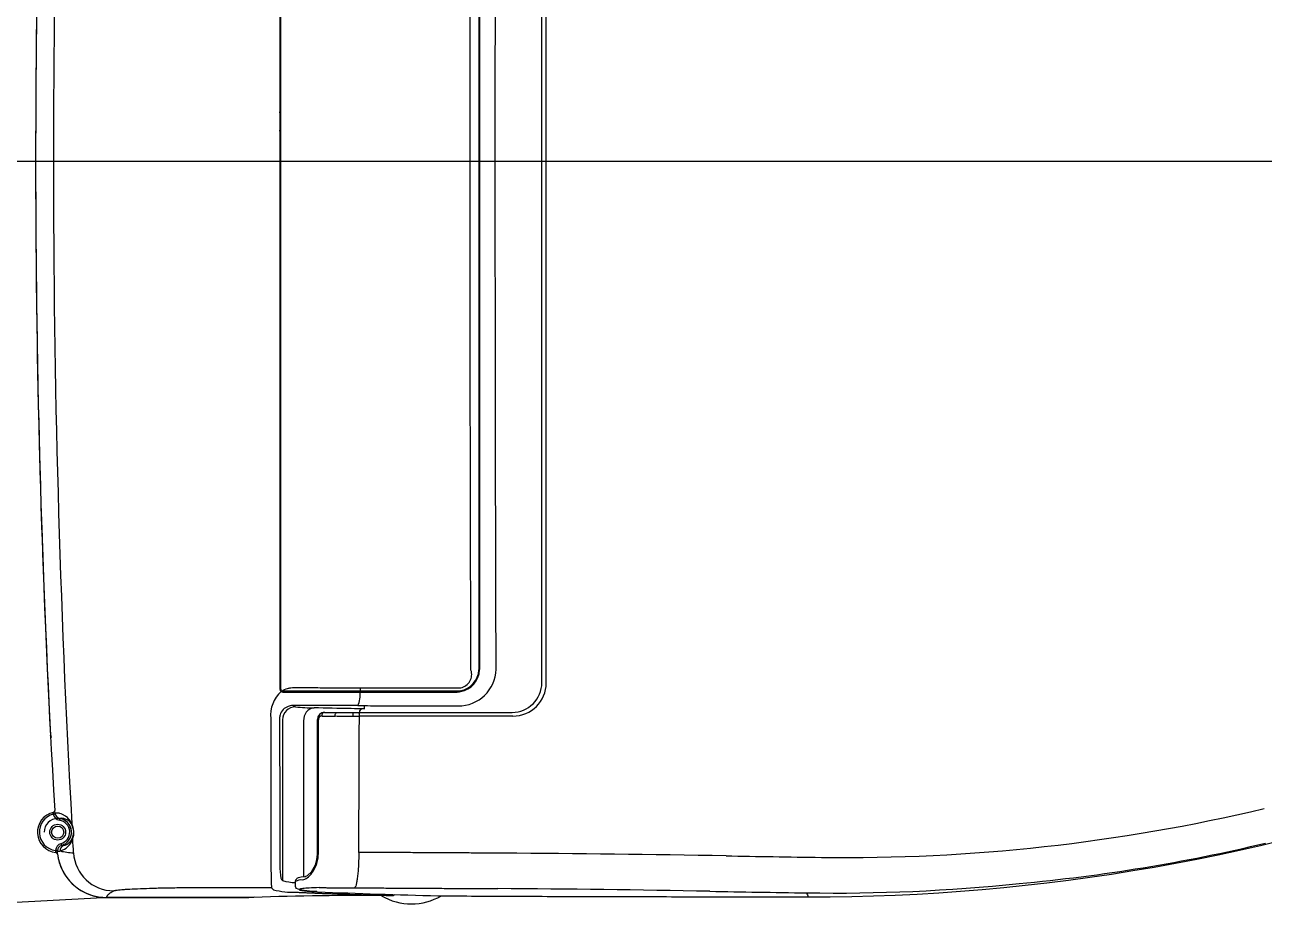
# Model space of a CAD drawing. Header units: millimetres. Extents: x 0 to 356400, y 0 to 68257.
# Drawn here: x 66625.09 to 66638.54, y 6866.61 to 6876.16 of the extents above; entities that cross this region are included whole.
import ezdxf

# ---------------------------------------------------------------- set-up
doc = ezdxf.new("R2010")
doc.units = ezdxf.units.MM
doc.header["$LTSCALE"] = 75
doc.layers.add('8', color=8, linetype='Continuous')

# ---------------------------------------------------------------- blocks, each defined once
blk = doc.blocks.new('G$C7369CDF7')
at = {"layer": '8'}
for p, q in [((12310.29, 50080), (12310.29, 50882.39)), ((12460.82, 50455.37), (12460.82, 50452.82)), ((12460.82, 50452.82), (12460.82, 50413.73)), ((12454.29, 50436.38), (12454.09, 50436.38)), ((12454.29, 50436.01), (12454.09, 50436.01)), ((12454.29, 50430.14), (12454.09, 50430.14)), ((12454.29, 50428.69), (12454.09, 50428.69)), ((12454.09, 50417.07), (12454.29, 50417.07)), ((12454.29, 50415.62), (12454.09, 50415.62)), ((12458.89, 50415.13), (12458.25, 50415.13)), ((12459.79, 50413.88), (12459.29, 50413.88)), ((12460.82, 50412.06), (12460.82, 50413.73)), ((12465.44, 50413.71), (12460.82, 50413.73)), ((12470.06, 50413.7), (12465.44, 50413.71)), ((12474.68, 50413.68), (12470.06, 50413.7)), ((12479.3, 50413.66), (12474.68, 50413.68)), ((12483.92, 50413.64), (12479.3, 50413.66)), ((12488.53, 50413.62), (12483.92, 50413.64)), ((12493.15, 50413.6), (12488.53, 50413.62)), ((12497.77, 50413.58), (12493.15, 50413.6)), ((12454.29, 50409.76), (12454.09, 50409.76)), ((12454.29, 50409.38), (12454.09, 50409.38)), ((12460.79, 50403.53), (12460.79, 50407.13)), ((12498.31, 50402.36), (12461.73, 50402.36)), ((12498.28, 50402.6), (12461.79, 50402.6)), ((12499.81, 50402.2), (12498.28, 50402.36)), ((12501.12, 50401.8), (12499.81, 50402.2)), ((12503.02, 50400.71), (12501.12, 50401.8)), ((12508.42, 50402.21), (12508.29, 50400.2)), ((12462.06, 50398.61), (12504.35, 50398.61)), ((12504.03, 50399.69), (12503.02, 50400.71)), ((12504.32, 50398.99), (12504.03, 50399.69)), ((12504.44, 50397.98), (12504.28, 50399.18)), ((12504.61, 50397.25), (12504.44, 50397.98)), ((12508.13, 50398.75), (12507.96, 50397.75)), ((12508.29, 50400.2), (12508.13, 50398.75)), ((12458.3, 50396.4), (12457.94, 50395.68)), ((12504.77, 50396.89), (12504.61, 50397.25)), ((12504.94, 50396.72), (12504.77, 50396.89)), ((12505.02, 50396.65), (12504.94, 50396.72)), ((12505.11, 50396.6), (12505.02, 50396.65)), ((12505.15, 50396.57), (12505.11, 50396.6)), ((12505.17, 50396.56), (12505.15, 50396.57)), ((12505.2, 50396.54), (12505.17, 50396.56)), ((12505.22, 50396.53), (12505.2, 50396.54)), ((12505.24, 50396.52), (12505.22, 50396.53)), ((12505.29, 50396.49), (12505.24, 50396.52)), ((12505.39, 50396.45), (12505.29, 50396.49)), ((12505.49, 50396.41), (12505.39, 50396.45)), ((12505.69, 50396.39), (12505.49, 50396.41)), ((12506.88, 50396.38), (12505.67, 50396.38)), ((12506.9, 50396.38), (12506.77, 50396.39)), ((12507.04, 50396.39), (12506.9, 50396.38)), ((12507.3, 50396.49), (12507.04, 50396.39)), ((12507.54, 50396.71), (12507.3, 50396.49)), ((12507.76, 50397.1), (12507.54, 50396.71)), ((12507.96, 50397.75), (12507.76, 50397.1)), ((12274.95, 50392.28), (12274.89, 50392.2)), ((12275.01, 50392.35), (12274.95, 50392.28)), ((12275.04, 50392.38), (12275.01, 50392.35)), ((12275.7, 50392.18), (12275.46, 50392.38)), ((12276.71, 50392.38), (12276.95, 50392.18)), ((12279, 50392.38), (12279.24, 50392.18)), ((12280.54, 50392.38), (12280.78, 50392.18)), ((12284.5, 50392.18), (12284.41, 50392.38)), ((12286.59, 50392.38), (12286.68, 50392.18)), ((12287.12, 50392.18), (12287.03, 50392.38)), ((12288.94, 50392.37), (12288.99, 50392.17)), ((12289.81, 50392.27), (12289.77, 50392.38)), ((12289.85, 50392.17), (12289.81, 50392.27)), ((12292.76, 50392.27), (12292.72, 50392.17)), ((12292.8, 50392.38), (12292.76, 50392.27)), ((12293.58, 50392.18), (12293.63, 50392.38)), ((12296.97, 50391.99), (12297.03, 50392.24)), ((12301.99, 50391.99), (12301.99, 50392.29)), ((12313.29, 50392.21), (12315.29, 50392.15)), ((12315.29, 50392.18), (12315.29, 50392.38)), ((12322.29, 50392.38), (12322.29, 50392.18)), ((12325.29, 50392.18), (12325.29, 50392.38)), ((12329.29, 50392.38), (12329.29, 50392.18)), ((12338.69, 50392.38), (12338.69, 50392.18)), ((12340.29, 50392.38), (12340.29, 50392.18)), ((12344.52, 50392.18), (12344.51, 50392.38)), ((12344.61, 50392.38), (12344.62, 50392.18)), ((12344.9, 50392.18), (12344.88, 50392.38)), ((12346.09, 50392.38), (12346.1, 50392.18)), ((12395.12, 50392.38), (12395.14, 50392.18)), ((12395.41, 50392.18), (12395.39, 50392.38)), ((12395.39, 50392.38), (12395.41, 50392.18)), ((12419.08, 50392.45), (12418.94, 50392.24)), ((12461.8, 50392.9), (12505.43, 50392.9)), ((12509.97, 50385.23), (12510.05, 50383.87)), ((12510.05, 50345.2), (12510.05, 50383.74)), ((12510.05, 50383.73), (12510.05, 50345.19)), ((12510.09, 50344.1), (12512.11, 50305.87)), ((12488.57, 50332.43), (12488.58, 50332.43)), ((12488.58, 50332.43), (12488.61, 50332.43)), ((12488.61, 50332.43), (12488.66, 50332.42)), ((12488.66, 50332.42), (12488.72, 50332.41)), ((12488.72, 50332.41), (12488.79, 50332.4)), ((12488.79, 50332.4), (12488.88, 50332.39)), ((12488.88, 50332.39), (12488.97, 50332.37)), ((12488.97, 50332.37), (12489.07, 50332.36)), ((12495.42, 50332.75), (12495.52, 50332.77)), ((12495.52, 50332.77), (12495.61, 50332.8)), ((12495.61, 50332.8), (12495.69, 50332.82)), ((12495.69, 50332.82), (12495.76, 50332.84)), ((12495.76, 50332.84), (12495.82, 50332.86)), ((12495.82, 50332.86), (12495.87, 50332.87)), ((12495.87, 50332.87), (12495.89, 50332.88)), ((12495.89, 50332.88), (12495.9, 50332.88)), ((12466.31, 50329.98), (12466.07, 50329.96))]:
    blk.add_line(p, q, dxfattribs=at)
for radius in [2.15, 1.65]:
    blk.add_circle((12492.29, 50331.88), radius, dxfattribs=at)
for centre, radius, start, end in [((11970.34, 50536.28), 539.51, 359.9217, 19.9636), ((12008.12, 50545.75), 491.06, 359.2228, 13.3647), ((12030.5, 50549.04), 477.74, 5.2471, 13.3858), ((12020.06, 50542.64), 488.75, 359.1174, 5.8821), ((12507.25, 50540.53), 5.63, 285.525, 297.4677), ((17746.96, 50421.16), 5249.06, 178.995, 179.65625), ((17237.21, 50421.33), 4729.69, 178.94028, 179.63683), ((12451.78, 50455.23), 8.01, 359.946, 89.9615), ((12451.79, 50455.4), 9.03, 359.8227, 89.8179), ((12447.86, 50440.66), 10.18, 359.1868, 88.6865), ((12447.89, 50439.98), 6.4, 10.9509, 86.3855), ((12447.89, 50439.98), 6.2, 11.3683, 86.2422), ((12449.54, 50440.56), 3.65, 10.3198, 109.4984), ((11221.42, 50461.21), 1288.37, 357.38347, 358.83718), ((12495.67, 50427.88), 16.08, 329.5081, 30.352), ((12500.58, 50421.07), 8.9, 1.7064, 13.8743), ((13375.98, 50414.08), 866.49, 179.51487, 181.91775), ((12454.97, 50406.5), 7.48, 66.3219, 95.2567), ((12459.29, 50414.28), 0.4, 180, 270), ((12460.56, 50411.38), 2.36, 83.6955, 109.0243), ((12460.56, 50409.59), 2.48, 83.9895, 108.08), ((10734.37, 50420.14), 1726.46, 359.56829, 359.73186), ((12415.27, 50401.11), 43.29, 353.7529, 0.4434), ((12461.79, 50401.86), 3.26, 187.3388, 274.7067), ((12461.75, 50404.33), 1.97, 181.7116, 271.0385), ((12460.67, 50404.42), 0.898, 190.2541, 277.4676), ((12461.74, 50403.56), 0.959, 181.6664, 272.4928), ((12508.99, 50398.09), 3.73, 175.7688, 207.2375), ((12461.8, 50396.4), 3.5, 180.0538, 269.9723), ((12493.22, 50396.52), 12.73, 343.4657, 359.3611), ((12484.77, 50396), 23.83, 346.4108, 1.4178), ((12453.49, 50392.98), 0.6, 270.0026, 330.8004), ((12453.49, 50392.98), 0.8, 269.9993, 324.0837), ((12460.56, 50398.28), 8.64, 221.8727, 276.0521), ((12461.3, 50395.39), 3.26, 197.5128, 255.8853), ((12461.3, 50394.51), 2.43, 250.6809, 272.2871), ((12499.28, 50448.04), 55.93, 268.3475, 275.6715), ((12473.75, 55224.98), 4835.31, 269.85458, 270.28369), ((12500.12, 50537.69), 147.98, 269.0568, 272.7812), ((12497.28, 50347.09), 10.93, 273.4124, 359.7994), ((12496.55, 50345.2), 13.5, 277.0017, 359.997), ((12496.75, 50345.01), 13.25, 276.2936, 356.0505), ((12310.29, 53551.69), 3220.99, 266.8017, 273.1983), ((12491.66, 50332.93), 3.12, 111.4491, 189.1529), ((12492.29, 50331.88), 3.75, 15.4295, 171.5348), ((12492.29, 50331.88), 3.7, 90.0001, 269.9999), ((12492.29, 50331.88), 3.25, 15.4296, 171.5347), ((12492.34, 50330.95), 5.31, 70.2049, 116.2639), ((12492.27, 50332.21), 4.03, 70.7225, 115.7394), ((12492.51, 50332.68), 3.5, 12.3144, 71.8773), ((12492.6, 50331.23), 4.97, 15.1177, 71.9501), ((12468.89, 50338.49), 29.13, 348.1893, 355.4473), ((12310.29, 53325.88), 3000, 266.63444, 273.36556), ((12487.9, 50316.15), 15.02, 92.7632, 95.7562), ((12486.42, 50330.6), 0.5, 12.3364, 93.3666), ((12486.43, 50330.56), 0.5, 12.7544, 93.368), ((12486.43, 50330.56), 0.499, 69.4067, 89.0867), ((12492.29, 50331.88), 5.5, 192.3336, 354.9081), ((12486.94, 50327.52), 3.18, 83.2026, 90.4757), ((12486.67, 50330.75), 0.649, 354.0009, 38.6371), ((12487.08, 50332.66), 1.5, 279.9929, 351.4039), ((12487.09, 50332.65), 2, 279.8621, 351.5323), ((12492.29, 50331.88), 5, 193.8508, 353.1135), ((12497.35, 50333.28), 2, 195.4322, 267.1028), ((12497.35, 50333.28), 1.5, 195.5523, 266.9802), ((12497.31, 50334.02), 1.5, 203.1146, 273.6258), ((12497.96, 50331.44), 0.608, 146.1864, 193.9386), ((12504.68, 50302.21), 29.99, 103.3398, 104.1059), ((12509.31, 50194.79), 137.5, 94.6339, 94.943), ((12498.26, 50331.35), 0.5, 97.2992, 174.9072), ((12498.26, 50331.3), 0.5, 97.0098, 174.442), ((12310.29, 53325.98), 3000.1, 267.50723, 272.97308)]:
    blk.add_arc(centre, radius, start, end, dxfattribs=at)
for points, knots in [([(12498.71, 50513.23), (12498.79, 50517.47), (12498.94, 50526.02), (12499.07, 50534.72), (12499.14, 50539.09)], [0, 0, 0, 0, 0.496548, 1, 1, 1, 1]), ([(12508.33, 50508.8), (12508.41, 50513.15), (12508.56, 50521.84), (12508.69, 50530.69), (12508.76, 50535.11)], [0, 0, 0, 0, 0.49999, 1, 1, 1, 1]), ([(12509.6, 50441.58), (12509.64, 50448.4), (12509.7, 50462.04), (12509.76, 50482.75), (12509.79, 50496.65), (12509.8, 50503.6)], [0, 0, 0, 0, 0.33333, 0.666672, 1, 1, 1, 1]), ([(12451.81, 50464.43), (12428.35, 50464.42), (12381.18, 50464.41), (12310.29, 50464.41), (12239.39, 50464.41), (12192.23, 50464.42), (12168.76, 50464.43)], [0, 0, 0, 0, 0.248765, 0.5, 0.75123, 1, 1, 1, 1]), ([(12451.79, 50463.24), (12428.2, 50463.23), (12381.04, 50463.22), (12310.29, 50463.22), (12239.53, 50463.22), (12192.37, 50463.23), (12168.79, 50463.24)], [0, 0, 0, 0, 0.250026, 0.5, 0.749974, 1, 1, 1, 1]), ([(12448.1, 50450.84), (12445.8, 50450.83), (12441.21, 50450.82), (12434.32, 50450.79), (12427.43, 50450.78), (12420.53, 50450.76), (12413.64, 50450.74), (12406.75, 50450.72), (12399.86, 50450.71), (12392.97, 50450.69), (12386.08, 50450.68), (12379.19, 50450.67), (12372.3, 50450.66), (12365.41, 50450.65), (12358.52, 50450.64), (12351.63, 50450.63), (12344.74, 50450.63), (12337.85, 50450.62), (12330.96, 50450.62), (12324.07, 50450.61), (12317.18, 50450.61), (12310.29, 50450.61), (12303.4, 50450.61), (12296.5, 50450.61), (12289.61, 50450.62), (12282.72, 50450.62), (12275.83, 50450.63), (12268.94, 50450.63), (12262.05, 50450.64), (12255.16, 50450.65), (12248.27, 50450.66), (12241.38, 50450.67), (12234.49, 50450.68), (12227.6, 50450.69), (12220.71, 50450.71), (12213.82, 50450.72), (12206.93, 50450.74), (12200.04, 50450.76), (12193.15, 50450.78), (12186.26, 50450.79), (12179.37, 50450.82), (12174.77, 50450.83), (12172.48, 50450.84)], [0, 0, 0, 0, 0.025006, 0.050012, 0.075016, 0.10002, 0.125023, 0.150025, 0.175026, 0.200027, 0.225027, 0.250026, 0.275025, 0.300023, 0.325021, 0.350019, 0.375016, 0.400013, 0.42501, 0.450007, 0.475003, 0.5, 0.524997, 0.549993, 0.57499, 0.599987, 0.624984, 0.649981, 0.674979, 0.699977, 0.724975, 0.749974, 0.774973, 0.799973, 0.824974, 0.849975, 0.874977, 0.89998, 0.924984, 0.949988, 0.974994, 1, 1, 1, 1]), ([(12447.89, 50446.38), (12445.48, 50446.38), (12440.67, 50446.38), (12433.46, 50446.38), (12426.24, 50446.38), (12419.02, 50446.38), (12411.8, 50446.38), (12404.57, 50446.38), (12397.33, 50446.38), (12390.1, 50446.38), (12382.86, 50446.38), (12375.62, 50446.38), (12368.37, 50446.38), (12361.12, 50446.38), (12353.87, 50446.38), (12346.62, 50446.38), (12339.36, 50446.38), (12332.09, 50446.38), (12324.83, 50446.38), (12317.56, 50446.38), (12308.1, 50446.38), (12296.47, 50446.38), (12282.67, 50446.38), (12268.88, 50446.38), (12255.1, 50446.38), (12241.33, 50446.38), (12227.58, 50446.38), (12213.84, 50446.38), (12200.11, 50446.38), (12186.39, 50446.38), (12177.25, 50446.38), (12172.69, 50446.38)], [0, 0, 0, 0, 0.026208, 0.052428, 0.078659, 0.104903, 0.131159, 0.157427, 0.183706, 0.209998, 0.236302, 0.262617, 0.288945, 0.315285, 0.341637, 0.368001, 0.394376, 0.420764, 0.447164, 0.473576, 0.5, 0.550195, 0.600347, 0.650455, 0.70052, 0.750542, 0.80052, 0.850455, 0.900346, 0.950195, 1, 1, 1, 1]), ([(12172.69, 50446.18), (12218.54, 50446.18), (12264.41, 50446.18), (12356.16, 50446.18), (12402.03, 50446.18), (12447.89, 50446.18)], [0, 0, 0, 0, 0.5, 0.5, 1, 1, 1, 1]), ([(12448.29, 50446.37), (12448.22, 50446.37), (12448.09, 50446.38), (12447.95, 50446.38), (12447.89, 50446.38)], [0, 0, 0, 0, 0.4903271, 1, 1, 1, 1]), ([(12448.32, 50444.01), (12446, 50444), (12441.32, 50443.98), (12434.28, 50443.96), (12427.15, 50443.94), (12419.93, 50443.92), (12412.64, 50443.91), (12405.26, 50443.89), (12397.79, 50443.87), (12390.25, 50443.86), (12382.62, 50443.84), (12374.91, 50443.83), (12367.12, 50443.82), (12359.25, 50443.81), (12351.29, 50443.8), (12343.25, 50443.79), (12335.12, 50443.79), (12326.92, 50443.78), (12318.63, 50443.78), (12308.07, 50443.78), (12295.37, 50443.78), (12280.63, 50443.79), (12266.15, 50443.8), (12251.95, 50443.82), (12238.01, 50443.84), (12224.34, 50443.87), (12210.94, 50443.9), (12197.81, 50443.93), (12184.94, 50443.97), (12176.45, 50443.99), (12172.25, 50444.01)], [0, 0, 0, 0, 0.025237, 0.050773, 0.076608, 0.102742, 0.129175, 0.155906, 0.182937, 0.210266, 0.237895, 0.265822, 0.294048, 0.322573, 0.351397, 0.38052, 0.409941, 0.439662, 0.469682, 0.5, 0.554358, 0.607747, 0.660168, 0.711621, 0.762105, 0.811621, 0.860168, 0.907747, 0.954358, 1, 1, 1, 1]), ([(12453.12, 50413.97), (12453.12, 50414.96), (12453.13, 50417.24), (12453.14, 50421.78), (12453.14, 50427.6), (12453.13, 50433.44), (12453.13, 50437.98), (12453.13, 50440.25), (12453.13, 50441.22)], [0, 0, 0, 0, 0.108842, 0.25, 0.5, 0.75, 0.893101, 1, 1, 1, 1]), ([(12454.09, 50439.98), (12454.09, 50435.65), (12454.09, 50431.31), (12454.09, 50422.64), (12454.09, 50418.3), (12454.09, 50413.96)], [0, 0, 0, 0, 0.5, 0.5, 1, 1, 1, 1]), ([(12454.29, 50413.95), (12454.29, 50418.29), (12454.29, 50422.63), (12454.29, 50431.31), (12454.29, 50435.65), (12454.29, 50439.98)], [0, 0, 0, 0, 0.5, 0.5, 1, 1, 1, 1]), ([(12457.97, 50413.35), (12457.98, 50414.48), (12457.98, 50416.75), (12457.99, 50420.15), (12458, 50423.55), (12458.01, 50427.32), (12458.02, 50431.46), (12458.03, 50435.99), (12458.03, 50439.01), (12458.04, 50440.52)], [0, 0, 0, 0, 0.1248523, 0.2498024, 0.3748512, 0.4999998, 0.6662595, 0.8329259, 1, 1, 1, 1]), ([(12509.52, 50435.07), (12509.54, 50436.03), (12509.58, 50437.97), (12509.59, 50440.38), (12509.6, 50441.58)], [0, 0, 0, 0, 0.500001, 1, 1, 1, 1]), ([(12508.59, 50396.59), (12508.6, 50396.93), (12508.63, 50397.63), (12508.68, 50398.68), (12508.73, 50399.73), (12508.77, 50400.8), (12508.82, 50401.87), (12508.86, 50402.95), (12508.9, 50404.04), (12508.94, 50405.13), (12508.98, 50406.24), (12509.02, 50407.35), (12509.06, 50408.47), (12509.1, 50409.6), (12509.14, 50410.73), (12509.18, 50411.88), (12509.21, 50413.03), (12509.25, 50414.19), (12509.28, 50415.36), (12509.31, 50416.53), (12509.35, 50417.71), (12509.38, 50418.9), (12509.41, 50420.1), (12509.44, 50421.31), (12509.46, 50422.12), (12509.47, 50422.53)], [0, 0, 0, 0, 0.043535, 0.087055, 0.130561, 0.174055, 0.217537, 0.261009, 0.304474, 0.347932, 0.391384, 0.434833, 0.478279, 0.521725, 0.565171, 0.60862, 0.652072, 0.69553, 0.738994, 0.782466, 0.825948, 0.869441, 0.912946, 0.956465, 1, 1, 1, 1]), ([(12509.47, 50422.53), (12509.46, 50422.77), (12509.44, 50423.03), (12509.24, 50423.24), (12509.23, 50423.26)], [0, 0, 0, 0, 0.922719, 1, 1, 1, 1]), ([(12509.47, 50422.53), (12509.47, 50422.55), (12509.47, 50422.59), (12509.48, 50422.65), (12509.48, 50422.71), (12509.48, 50422.77), (12509.48, 50422.83), (12509.49, 50422.89), (12509.5, 50422.88), (12509.51, 50422.76), (12509.51, 50422.52), (12509.52, 50422.25), (12509.52, 50422), (12509.52, 50421.81), (12509.52, 50421.61), (12509.52, 50421.48), (12509.52, 50421.41)], [0, 0, 0, 0, 0.031763, 0.063065, 0.094084, 0.125006, 0.187537, 0.250261, 0.375081, 0.500033, 0.624986, 0.749812, 0.812245, 0.875074, 0.936862, 1, 1, 1, 1]), ([(12458.86, 50415.13), (12458.84, 50413.91), (12458.74, 50409.07), (12458.64, 50404.7), (12458.56, 50401.44)], [0, 0, 0, 0, 0.252628, 1, 1, 1, 1]), ([(12453.09, 50395.98), (12453.09, 50396.12), (12453.09, 50396.49), (12453.09, 50397.24), (12453.09, 50398.61), (12453.09, 50400.4), (12453.1, 50402.65), (12453.1, 50404.83), (12453.1, 50407.33), (12453.11, 50410.33), (12453.11, 50412.65), (12453.12, 50413.97)], [0, 0, 0, 0, 0.022305, 0.0625, 0.125, 0.25, 0.360294, 0.5, 0.611946, 0.778608, 1, 1, 1, 1]), ([(12454.09, 50413.96), (12454.09, 50410.97), (12454.09, 50407.98), (12454.09, 50403.48), (12454.09, 50401.98), (12454.09, 50399.73), (12454.09, 50398.98), (12454.09, 50397.48), (12454.09, 50396.73), (12454.09, 50395.97)], [0, 0, 0, 0, 0.5, 0.5, 0.75, 0.75, 0.875, 0.875, 1, 1, 1, 1]), ([(12454.29, 50395.97), (12454.29, 50396.72), (12454.29, 50397.47), (12454.29, 50398.97), (12454.29, 50399.72), (12454.29, 50401.98), (12454.29, 50403.48), (12454.29, 50407.97), (12454.29, 50410.96), (12454.29, 50413.95)], [0, 0, 0, 0, 0.125, 0.125, 0.25, 0.25, 0.5, 0.5, 1, 1, 1, 1]), ([(12457.97, 50413.35), (12457.97, 50412.92), (12457.97, 50411.74), (12457.97, 50409.56), (12457.96, 50407.06), (12457.96, 50404.11), (12457.95, 50401.29), (12457.95, 50398.78), (12457.95, 50397.23), (12457.95, 50396.34), (12457.95, 50395.9), (12457.94, 50395.68)], [0, 0, 0, 0, 0.074052, 0.200001, 0.370558, 0.500001, 0.7, 0.85, 0.925, 0.9625, 1, 1, 1, 1]), ([(12459.79, 50407.73), (12459.79, 50408.38), (12459.79, 50409.68), (12459.79, 50411.19), (12459.79, 50411.95)], [0, 0, 0, 0, 0.499994, 1, 1, 1, 1]), ([(12497.77, 50413.58), (12498.35, 50413.58), (12499.55, 50413.56), (12501.3, 50413.48), (12502.99, 50413.37), (12504.49, 50413.22), (12505.73, 50413.04), (12506.64, 50412.84), (12507.22, 50412.64), (12507.33, 50412.5), (12507.39, 50412.43)], [0, 0, 0, 0, 0.1173746, 0.2410494, 0.3693138, 0.5000014, 0.6306882, 0.7589516, 0.8826263, 1, 1, 1, 1]), ([(12460.79, 50407.13), (12460.65, 50407.14), (12460.39, 50407.16), (12460.06, 50407.3), (12459.83, 50407.49), (12459.8, 50407.65), (12459.79, 50407.73)], [0, 0, 0, 0, 0.249996, 0.5, 0.749999, 1, 1, 1, 1]), ([(12461.79, 50402.6), (12461.79, 50402.54), (12461.79, 50402.44), (12461.79, 50402.37), (12461.79, 50402.37), (12461.79, 50402.37)], [0, 0, 0, 0, 0.4218, 0.843601, 1, 1, 1, 1]), ([(12505.27, 50398.36), (12505.14, 50398.76), (12504.87, 50399.57), (12503.39, 50400.97), (12501.57, 50401.99), (12499.75, 50402.52), (12498.77, 50402.57), (12498.28, 50402.6)], [0, 0, 0, 0, 0.249897, 0.499945, 0.749522, 0.874896, 1, 1, 1, 1]), ([(12498.28, 50402.37), (12498.28, 50402.37), (12498.28, 50402.37), (12498.28, 50402.44), (12498.28, 50402.54), (12498.28, 50402.6)], [0, 0, 0, 0, 0.1848605, 0.5924302, 1, 1, 1, 1]), ([(12507.34, 50402.78), (12507.38, 50401.83), (12507.44, 50400.41), (12507.53, 50399.12), (12507.61, 50398.29), (12507.7, 50397.69), (12507.81, 50397.36), (12507.91, 50397.35), (12508.01, 50397.59), (12508.11, 50398.06), (12508.22, 50398.91), (12508.33, 50400.26), (12508.41, 50401.68), (12508.45, 50402.4)], [0, 0, 0, 0, 0.124622, 0.186184, 0.249678, 0.328463, 0.411362, 0.499783, 0.583748, 0.666588, 0.749958, 0.874979, 1, 1, 1, 1]), ([(12454.01, 50392.69), (12453.69, 50393.16), (12453.44, 50393.69), (12453.21, 50394.53), (12453.16, 50394.82), (12453.1, 50395.4), (12453.09, 50395.69), (12453.09, 50395.98)], [0, 0, 0, 0, 0.5, 0.5, 0.75, 0.75, 1, 1, 1, 1]), ([(12454.09, 50395.97), (12454.09, 50395.47), (12454.09, 50394.97), (12454.09, 50393.98), (12454.09, 50393.48), (12454.09, 50392.98)], [0, 0, 0, 0, 0.5, 0.5, 1, 1, 1, 1]), ([(12454.29, 50392.98), (12454.29, 50393.48), (12454.29, 50393.98), (12454.29, 50394.97), (12454.29, 50395.47), (12454.29, 50395.97)], [0, 0, 0, 0, 0.5, 0.5, 1, 1, 1, 1]), ([(12457.94, 50395.68), (12457.96, 50395.42), (12457.98, 50394.96), (12458.12, 50394.58), (12458.18, 50394.41)], [0, 0, 0, 0, 0.560819, 1, 1, 1, 1]), ([(12461.4, 50392.09), (12461.49, 50392.09), (12461.63, 50392.09), (12461.82, 50392.09), (12461.98, 50392.09), (12462.22, 50392.09), (12462.6, 50392.09), (12463.1, 50392.09), (12464.23, 50392.09), (12466.68, 50392.1), (12471.96, 50392.1), (12480.1, 50392.11), (12489.15, 50392.12), (12495.19, 50392.13), (12497.62, 50392.13)], [0, 0, 0, 0, 0.007813, 0.011719, 0.015625, 0.021129, 0.03125, 0.046875, 0.0625, 0.125, 0.25, 0.5, 0.798678, 1, 1, 1, 1]), ([(12507.3, 50370.09), (12507.3, 50370.64), (12507.3, 50371.73), (12507.3, 50373.38), (12507.3, 50375.02), (12507.29, 50376.67), (12507.29, 50378.32), (12507.29, 50379.97), (12507.29, 50381.62), (12507.3, 50383.27), (12507.3, 50384.92), (12507.3, 50386.58), (12507.3, 50388.23), (12507.3, 50389.33), (12507.3, 50389.89)], [0, 0, 0, 0, 0.083074, 0.166184, 0.249335, 0.332528, 0.415767, 0.499056, 0.582397, 0.665794, 0.74925, 0.832767, 0.916349, 1, 1, 1, 1]), ([(12508.21, 50347.05), (12508.2, 50347.06), (12508.19, 50347.09), (12508.17, 50347.13), (12508.15, 50347.19), (12508.14, 50347.26), (12508.12, 50347.34), (12508.1, 50347.43), (12508.08, 50347.52), (12508.06, 50347.63), (12508.02, 50347.89), (12507.96, 50348.37), (12507.88, 50349.2), (12507.8, 50350.22), (12507.7, 50351.81), (12507.59, 50354.21), (12507.49, 50357.08), (12507.42, 50359.59), (12507.38, 50361.57), (12507.35, 50363.62), (12507.33, 50365.32), (12507.32, 50366.61), (12507.31, 50367.47), (12507.31, 50368.34), (12507.3, 50369.21), (12507.3, 50369.8), (12507.3, 50370.09)], [0, 0, 0, 0, 0.013928, 0.027834, 0.041724, 0.055605, 0.069481, 0.08336, 0.097246, 0.111145, 0.125064, 0.187543, 0.250086, 0.312576, 0.375109, 0.5, 0.624892, 0.687397, 0.749916, 0.812424, 0.874939, 0.899974, 0.924963, 0.949942, 0.974943, 1, 1, 1, 1]), ([(12510.05, 50345.19), (12510.04, 50345.19), (12510.01, 50345.18), (12509.97, 50345.18), (12509.92, 50345.18), (12509.87, 50345.19), (12509.82, 50345.2), (12509.75, 50345.23), (12509.67, 50345.27), (12509.54, 50345.34), (12509.36, 50345.46), (12509.16, 50345.65), (12508.98, 50345.85), (12508.84, 50346.04), (12508.7, 50346.24), (12508.54, 50346.48), (12508.38, 50346.75), (12508.27, 50346.95), (12508.21, 50347.05)], [0, 0, 0, 0, 0.039731, 0.080121, 0.121171, 0.162881, 0.205251, 0.248282, 0.310333, 0.373566, 0.498856, 0.624142, 0.687119, 0.749417, 0.810517, 0.872646, 0.935806, 1, 1, 1, 1]), ([(12489.99, 50335.72), (12489.95, 50335.7), (12489.86, 50335.65), (12489.73, 50335.59), (12489.61, 50335.52), (12489.49, 50335.45), (12489.28, 50335.31), (12488.94, 50335.06), (12488.53, 50334.7), (12488.15, 50334.27), (12487.76, 50333.73), (12487.44, 50333.11), (12487.23, 50332.5), (12487.13, 50331.98), (12487.11, 50331.65), (12487.11, 50331.45), (12487.13, 50331.33), (12487.15, 50331.22), (12487.17, 50331.18), (12487.18, 50331.16)], [0, 0, 0, 0, 0.007584, 0.015358, 0.023324, 0.031892, 0.040817, 0.071429, 0.124998, 0.183738, 0.249997, 0.36536, 0.499994, 0.616563, 0.749996, 0.807613, 0.868486, 0.932615, 1, 1, 1, 1]), ([(12486.39, 50331.1), (12486.4, 50331.09), (12486.4, 50331.08), (12486.4, 50331.06), (12486.4, 50331.06), (12486.4, 50331.06), (12486.4, 50331.05)], [0, 0, 0, 0, 0.252615, 0.503487, 0.752615, 1, 1, 1, 1]), ([(12487.35, 50331.18), (12487.32, 50331.17), (12487.26, 50331.16), (12487.21, 50331.16), (12487.18, 50331.16)], [0, 0, 0, 0, 0.499603, 1, 1, 1, 1]), ([(12487.32, 50330.68), (12487.34, 50330.68), (12487.37, 50330.68), (12487.41, 50330.68), (12487.43, 50330.68)], [0, 0, 0, 0, 0.505486, 1, 1, 1, 1]), ([(12487.43, 50330.68), (12487.42, 50330.74), (12487.41, 50330.8), (12487.39, 50330.92), (12487.38, 50330.98), (12487.36, 50331.08), (12487.36, 50331.12), (12487.35, 50331.16), (12487.35, 50331.18), (12487.35, 50331.18)], [0, 0, 0, 0, 0.25, 0.25, 0.5, 0.5, 0.75, 0.75, 1, 1, 1, 1]), ([(12497.27, 50331.78), (12497.27, 50331.78), (12497.27, 50331.77), (12497.27, 50331.72), (12497.27, 50331.68), (12497.27, 50331.58), (12497.26, 50331.52), (12497.26, 50331.4), (12497.25, 50331.34), (12497.25, 50331.28)], [0, 0, 0, 0, 0.25, 0.25, 0.5, 0.5, 0.75, 0.75, 1, 1, 1, 1]), ([(12497.25, 50331.28), (12497.27, 50331.28), (12497.31, 50331.28), (12497.35, 50331.29), (12497.37, 50331.3)], [0, 0, 0, 0, 0.493927, 1, 1, 1, 1]), ([(12497.46, 50331.78), (12497.43, 50331.78), (12497.37, 50331.78), (12497.31, 50331.78), (12497.27, 50331.78)], [0, 0, 0, 0, 0.500467, 1, 1, 1, 1]), ([(12497.46, 50331.78), (12497.46, 50331.79), (12497.47, 50331.82), (12497.48, 50331.86), (12497.49, 50331.92), (12497.49, 50331.98), (12497.49, 50332.06), (12497.48, 50332.18), (12497.45, 50332.34), (12497.42, 50332.46), (12497.4, 50332.52)], [0, 0, 0, 0, 0.100308, 0.200461, 0.300459, 0.400306, 0.5, 0.670493, 0.837158, 1, 1, 1, 1]), ([(12498.2, 50331.8), (12498.2, 50331.8), (12498.2, 50331.8), (12498.2, 50331.82), (12498.2, 50331.83), (12498.2, 50331.84)], [0, 0, 0, 0, 0.323966, 0.657299, 1, 1, 1, 1])]:
    blk.add_open_spline(points, degree=3, knots=knots, dxfattribs=at)
for points, degree in [([(12509.8, 50503.6), (12509.85, 50535.54)], 1), ([(12459.79, 50452.69), (12459.79, 50455.23)], 1), ([(12459.79, 50413.61), (12459.79, 50452.69)], 1), ([(12498, 50452.65), (12497.77, 50413.58)], 1), ([(12507.39, 50412.43), (12507.62, 50451.3)], 1), ([(12447.89, 50446.18), (12448.02, 50446.18), (12448.16, 50446.18), (12448.29, 50446.17)], 3), ([(12453.96, 50441.2), (12454.05, 50440.8), (12454.09, 50440.39), (12454.09, 50439.98)], 3), ([(12454.29, 50439.98), (12454.29, 50440.39), (12454.25, 50440.79), (12454.17, 50441.2)], 3), ([(12453.12, 50413.97), (12453.44, 50413.97), (12453.77, 50413.97), (12454.09, 50413.96)], 3), ([(12459.79, 50411.95), (12459.79, 50413.61)], 1), ([(12507.34, 50402.78), (12507.39, 50412.43)], 1), ([(12459.79, 50404.26), (12459.79, 50407.73)], 1), ([(12453.49, 50392.38), (12358.02, 50392.38), (12262.55, 50392.38), (12167.09, 50392.38)], 3), ([(12167.09, 50392.18), (12262.55, 50392.18), (12358.02, 50392.18), (12453.49, 50392.18)], 3), ([(12273.7, 50392.38), (12274.01, 50392.18)], 1), ([(12333.79, 50392.38), (12333.8, 50392.18)], 1), ([(12335.29, 50392.38), (12335.29, 50392.18)], 1), ([(12338.29, 50392.18), (12338.29, 50392.38)], 1), ([(12342.79, 50392.38), (12342.79, 50392.18)], 1), ([(12343.09, 50392.38), (12343.09, 50392.18)], 1), ([(12393.93, 50392.18), (12393.92, 50392.38)], 1), ([(12409.1, 50392.18), (12409.18, 50392.38)], 1), ([(12410.69, 50392.18), (12410.76, 50392.38)], 1), ([(12417.38, 50392.38), (12417.25, 50392.18)], 1), ([(12430.09, 50392.38), (12429.79, 50392.18)], 1), ([(12447.62, 50392.18), (12447.31, 50392.38)], 1), ([(12454.01, 50392.69), (12454.06, 50392.78), (12454.09, 50392.88), (12454.09, 50392.98)], 3), ([(12454.13, 50392.51), (12454.23, 50392.65), (12454.29, 50392.81), (12454.29, 50392.98)], 3), ([(12497.67, 50392.13), (12497.65, 50392.13), (12497.64, 50392.13), (12497.62, 50392.13)], 3), ([(12504.81, 50392.38), (12505.03, 50392.56), (12505.23, 50392.73), (12505.43, 50392.9)], 3), ([(12507.3, 50389.89), (12507.52, 50390.06), (12507.73, 50390.23), (12507.93, 50390.4)], 3), ([(12509.98, 50385.08), (12510, 50384.63), (12510.03, 50384.18), (12510.05, 50383.73)], 3), ([(12490.51, 50335.84), (12490.35, 50335.77), (12490.17, 50335.72), (12489.99, 50335.72)], 3), ([(12494.14, 50335.95), (12493.96, 50335.94), (12493.77, 50335.96), (12493.6, 50336.01)], 3), ([(12497.93, 50336.17), (12496.67, 50336.1), (12495.4, 50336.03), (12494.14, 50335.96)], 3), ([(12495.9, 50332.88), (12495.95, 50332.96), (12495.98, 50333.14), (12495.93, 50333.43)], 3), ([(12465.89, 50329.92), (12466.64, 50330.11)], 1)]:
    blk.add_open_spline(points, degree=degree, dxfattribs=at)

msp = doc.modelspace()

# ---------------------------------------------------------------- block references
at = {"xscale": 0.04000000000000001, "yscale": 0.04000000000000001, "zscale": 0.04000000000000001, "rotation": 270}
msp.add_blockref('G$C7369CDF7', (64612.169, 7367.091), dxfattribs=at)

doc.saveas('drawing.dxf')
